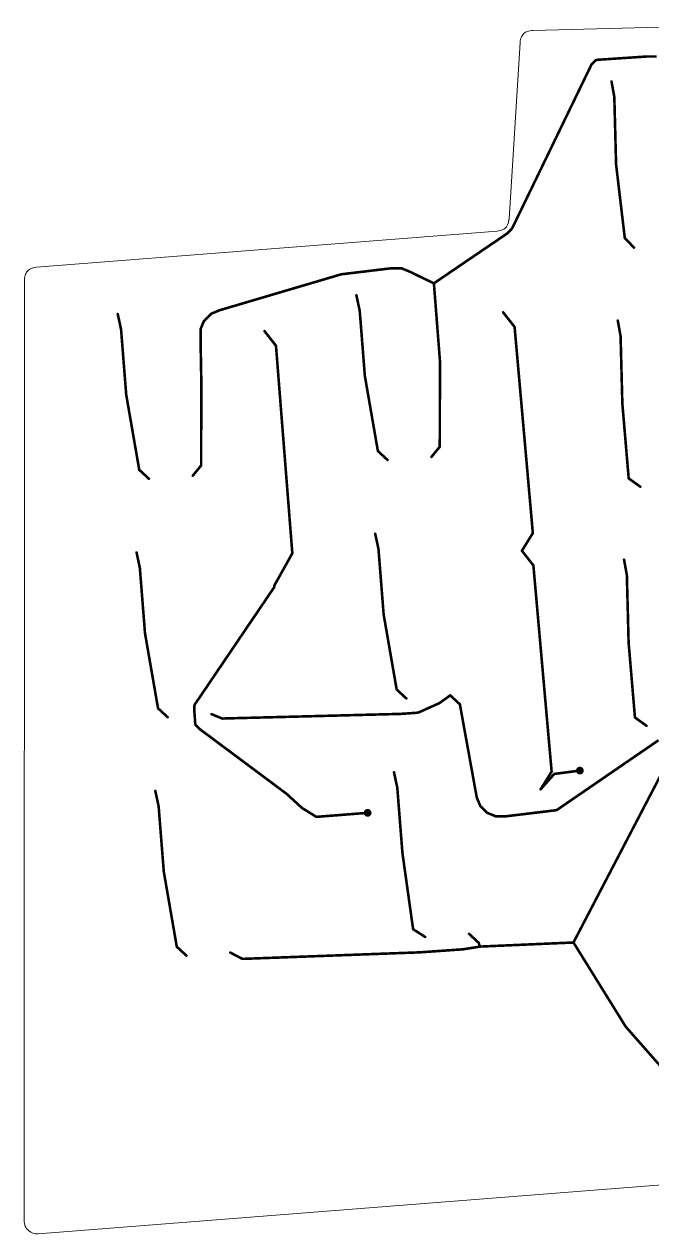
# Model space of a CAD drawing. Extents: x -174 to 104, y -43 to 63.
# Drawn here: x -174.4 to -125.9, y -35.7 to 57.8 of the extents above; entities that cross this region are included whole.
import ezdxf

# ---------------------------------------------------------------- set-up
doc = ezdxf.new("R2010")
doc.units = 0
doc.layers.get('0').update_dxf_attribs({"linetype": 'CONTINUOUS', "lineweight": 0})
doc.layers.add('______ _____', color=7, linetype='CONTINUOUS', lineweight=0)
doc.layers.add('B_Cu_____________', color=9, linetype='CONTINUOUS', lineweight=0)

# ---------------------------------------------------------------- blocks, each defined once
blk = doc.blocks.new('UNIT_DISC')
at = {"const_width": 0.5}
blk.add_lwpolyline([(0.25, 0, 1), (-0.25, 0, 1)], format="xyb", close=True, dxfattribs=at)

msp = doc.modelspace()

# ---------------------------------------------------------------- linework, layer by layer
at = {"layer": '______ _____'}
for points in [[(-135.825, 57.0527), (-135.761, 57.111)], [(-135.825, 57.0527), (-135.761, 57.111)], [(-135.761, 57.111), (-135.613, 57.2054)], [(-135.761, 57.111), (-135.613, 57.2054)], [(-135.613, 57.2054), (-135.432, 57.272)], [(-135.613, 57.2054), (-135.432, 57.272)], [(-135.432, 57.272), (-135.213, 57.3094)], [(-135.432, 57.272), (-135.213, 57.3094)], [(-135.213, 57.3094), (-135.108, 57.3153)], [(-135.213, 57.3094), (-135.108, 57.3153)], [(-135.108, 57.3153), (-116.377, 57.8058)], [(-135.108, 57.3153), (-116.377, 57.8058)], [(-136.938, 42.7389), (-136.08, 56.3785)], [(-136.938, 42.7389), (-136.08, 56.3785)], [(-136.08, 56.3785), (-136.067, 56.5088)], [(-136.08, 56.3785), (-136.067, 56.5088)], [(-136.067, 56.5088), (-136.044, 56.6295)], [(-136.067, 56.5088), (-136.044, 56.6295)], [(-136.044, 56.6295), (-136.014, 56.7336)], [(-136.044, 56.6295), (-136.014, 56.7336)], [(-136.014, 56.7336), (-135.976, 56.8292)], [(-136.014, 56.7336), (-135.976, 56.8292)], [(-135.976, 56.8292), (-135.933, 56.9121)], [(-135.976, 56.8292), (-135.933, 56.9121)], [(-135.933, 56.9121), (-135.881, 56.9872)], [(-135.933, 56.9121), (-135.881, 56.9872)], [(-135.881, 56.9872), (-135.825, 57.0527)], [(-135.881, 56.9872), (-135.825, 57.0527)], [(-137.196, 42.0714), (-137.138, 42.137)], [(-137.196, 42.0714), (-137.138, 42.137)], [(-137.138, 42.137), (-137.045, 42.2893)], [(-137.138, 42.137), (-137.045, 42.2893)], [(-137.045, 42.2893), (-136.978, 42.4747)], [(-137.045, 42.2893), (-136.978, 42.4747)], [(-136.978, 42.4747), (-136.941, 42.7004)], [(-136.978, 42.4747), (-136.941, 42.7004)], [(-136.941, 42.7004), (-136.938, 42.7389)], [(-136.941, 42.7004), (-136.938, 42.7389)], [(-173.455, 39.0032), (-137.858, 41.8048)], [(-173.455, 39.0032), (-137.858, 41.8048)], [(-137.858, 41.8048), (-137.73, 41.8199)], [(-137.858, 41.8048), (-137.73, 41.8199)], [(-137.73, 41.8199), (-137.612, 41.8442)], [(-137.73, 41.8199), (-137.612, 41.8442)], [(-137.612, 41.8442), (-137.51, 41.8755)], [(-137.612, 41.8442), (-137.51, 41.8755)], [(-137.51, 41.8755), (-137.417, 41.915)], [(-137.51, 41.8755), (-137.417, 41.915)], [(-137.417, 41.915), (-137.335, 41.9602)], [(-137.417, 41.915), (-137.335, 41.9602)], [(-137.335, 41.9602), (-137.261, 42.0129)], [(-137.335, 41.9602), (-137.261, 42.0129)], [(-137.261, 42.0129), (-137.196, 42.0714)], [(-137.261, 42.0129), (-137.196, 42.0714)], [(-174.356, 38.2605), (-174.333, 38.3667)], [(-174.356, 38.2605), (-174.333, 38.3667)], [(-174.333, 38.3667), (-174.301, 38.4647)], [(-174.333, 38.3667), (-174.301, 38.4647)], [(-174.301, 38.4647), (-174.263, 38.5502)], [(-174.301, 38.4647), (-174.263, 38.5502)], [(-174.263, 38.5502), (-174.217, 38.6285)], [(-174.263, 38.5502), (-174.217, 38.6285)], [(-174.217, 38.6285), (-174.164, 38.6974)], [(-174.217, 38.6285), (-174.164, 38.6974)], [(-174.164, 38.6974), (-174.104, 38.7594)], [(-174.164, 38.6974), (-174.104, 38.7594)], [(-174.104, 38.7594), (-173.963, 38.8625)], [(-174.104, 38.7594), (-173.963, 38.8625)], [(-173.963, 38.8625), (-173.788, 38.9397)], [(-173.963, 38.8625), (-173.788, 38.9397)], [(-173.788, 38.9397), (-173.573, 38.99)], [(-173.788, 38.9397), (-173.573, 38.99)], [(-173.573, 38.99), (-173.455, 39.0032)], [(-173.573, 38.99), (-173.455, 39.0032)], [(-174.406, -34.7471), (-174.377, 38.0067)], [(-174.406, -34.7471), (-174.377, 38.0067)], [(-174.377, 38.0067), (-174.372, 38.1383)], [(-174.377, 38.0067), (-174.372, 38.1383)], [(-174.372, 38.1383), (-174.356, 38.2605)], [(-174.372, 38.1383), (-174.356, 38.2605)], [(-119.885, -31.5384), (-173.327, -35.7445)], [(-119.885, -31.5384), (-173.327, -35.7445)], [(-174.406, -34.7724), (-174.406, -34.7471)], [(-174.406, -34.7724), (-174.406, -34.7471)], [(-174.382, -34.9733), (-174.406, -34.7724)], [(-174.382, -34.9733), (-174.406, -34.7724)], [(-174.323, -35.1561), (-174.382, -34.9733)], [(-174.323, -35.1561), (-174.382, -34.9733)], [(-174.279, -35.2425), (-174.323, -35.1561)], [(-174.279, -35.2425), (-174.323, -35.1561)], [(-174.225, -35.3248), (-174.279, -35.2425)], [(-174.225, -35.3248), (-174.279, -35.2425)], [(-174.16, -35.4054), (-174.225, -35.3248)], [(-174.16, -35.4054), (-174.225, -35.3248)], [(-174.085, -35.4817), (-174.16, -35.4054)], [(-174.085, -35.4817), (-174.16, -35.4054)], [(-174.066, -35.4987), (-174.085, -35.4817)], [(-174.066, -35.4987), (-174.085, -35.4817)], [(-173.903, -35.618), (-174.066, -35.4987)], [(-173.903, -35.618), (-174.066, -35.4987)], [(-173.728, -35.6983), (-173.903, -35.618)], [(-173.728, -35.6983), (-173.903, -35.618)], [(-173.635, -35.7244), (-173.728, -35.6983)], [(-173.635, -35.7244), (-173.728, -35.6983)], [(-173.538, -35.741), (-173.635, -35.7244)], [(-173.538, -35.741), (-173.635, -35.7244)], [(-173.434, -35.7479), (-173.538, -35.741)], [(-173.434, -35.7479), (-173.538, -35.741)], [(-173.327, -35.7445), (-173.434, -35.7479)], [(-173.327, -35.7445), (-173.434, -35.7479)]]:
    msp.add_lwpolyline(points, dxfattribs=at)
at = {"layer": 'B_Cu_____________', "const_width": 0.2}
for points in [[(-126.3081, 55.3051), (-130.1168, 55.0504)], [(-126.2249, 55.3051), (-126.3081, 55.3051)], [(-125.5287, 55.3051), (-126.2249, 55.3051)], [(-130.5789, 54.6551), (-136.6444, 42.1234)], [(-130.5267, 54.738), (-130.5789, 54.6551)], [(-130.2924, 54.9723), (-130.5267, 54.738)], [(-130.2123, 55.0288), (-130.2924, 54.9723)], [(-130.1168, 55.0504), (-130.2123, 55.0288)], [(-128.8006, 52.1776), (-129.0174, 53.3734)], [(-128.798, 52.0776), (-128.8006, 52.1776)], [(-128.6644, 46.958), (-128.798, 52.0776)], [(-127.9913, 41.2678), (-128.6644, 46.958)], [(-136.6444, 42.1234), (-136.7374, 41.9711)], [(-137.169, 41.5597), (-142.7447, 37.7632)], [(-137.0951, 41.6124), (-137.169, 41.5597)], [(-137.0301, 41.6709), (-137.0951, 41.6124)], [(-136.7955, 41.9055), (-137.0301, 41.6709)], [(-136.7374, 41.9711), (-136.7955, 41.9055)], [(-127.9913, 41.2584), (-127.9913, 41.2678)], [(-127.2805, 40.5293), (-127.9913, 41.2584)], [(-159.3179, 35.6776), (-149.9921, 38.4361)], [(-149.9921, 38.4361), (-149.8979, 38.4627)], [(-149.8979, 38.4627), (-146.0321, 38.93)], [(-146.0321, 38.93), (-145.9489, 38.93)], [(-145.9489, 38.93), (-145.2527, 38.93)], [(-145.2527, 38.93), (-145.2289, 38.9202)], [(-145.2289, 38.9202), (-144.6095, 38.6636)], [(-144.6095, 38.6636), (-142.7447, 37.7632)], [(-142.7447, 37.7632), (-142.279, 31.7963)], [(-148.4779, 35.6517), (-148.7329, 36.8363)], [(-159.9611, 35.4112), (-159.3179, 35.6776)], [(-148.47, 35.552), (-148.4779, 35.6517)], [(-148.0799, 30.5991), (-148.47, 35.552)], [(-137.3948, 35.5218), (-136.5057, 34.3871)], [(-166.9209, 34.2002), (-167.1759, 35.3848)], [(-160.7689, 34.2405), (-160.635, 34.5638)], [(-160.635, 34.5638), (-160.5123, 34.8599)], [(-160.5123, 34.8599), (-160.4942, 34.8781)], [(-160.4942, 34.8781), (-160.4353, 34.937)], [(-160.4353, 34.937), (-159.9611, 35.4112)], [(-128.3163, 33.6839), (-128.5331, 34.8797)], [(-166.913, 34.1005), (-166.9209, 34.2002)], [(-166.5229, 29.1476), (-166.913, 34.1005)], [(-160.7787, 34.2168), (-160.7689, 34.2405)], [(-160.7787, 33.5205), (-160.7787, 34.2168)], [(-155.8378, 34.0703), (-154.9487, 32.9356)], [(-136.5057, 34.3871), (-136.4978, 34.2874)], [(-136.4978, 34.2874), (-136.4952, 34.2541)], [(-136.4952, 34.2541), (-135.0995, 18.4665)], [(-128.3137, 33.5839), (-128.3163, 33.6839)], [(-128.1801, 28.4643), (-128.3137, 33.5839)], [(-160.7787, 33.4373), (-160.7787, 33.5205)], [(-160.722, 30.3448), (-160.7787, 33.4373)], [(-154.9487, 32.9356), (-154.9408, 32.8359)], [(-154.9408, 32.8359), (-154.9382, 32.8026)], [(-154.9382, 32.8026), (-153.6934, 16.9869)], [(-142.279, 31.7963), (-142.279, 30.6823)], [(-160.722, 29.2308), (-160.722, 30.3448)], [(-147.0742, 24.7982), (-148.0799, 30.5991)], [(-142.279, 30.5991), (-142.2898, 25.14)], [(-142.279, 30.6823), (-142.279, 30.5991)], [(-165.5172, 23.3467), (-166.5229, 29.1476)], [(-160.7328, 23.6885), (-160.722, 29.1476)], [(-160.722, 29.1476), (-160.722, 29.2308)], [(-127.691, 22.6867), (-128.1801, 28.4643)], [(-147.0742, 24.7915), (-147.0742, 24.7982)], [(-146.3262, 24.1006), (-147.0742, 24.7915)], [(-142.2898, 25.1261), (-142.9344, 24.3378)], [(-142.2898, 25.14), (-142.2898, 25.1261)], [(-165.5172, 23.34), (-165.5172, 23.3467)], [(-164.7692, 22.6491), (-165.5172, 23.34)], [(-161.3774, 22.8863), (-160.7328, 23.6746)], [(-160.7328, 23.6746), (-160.7328, 23.6885)], [(-127.6618, 22.6573), (-127.691, 22.6867)], [(-126.7962, 22.0356), (-127.6618, 22.6573)], [(-147.0264, 17.2087), (-147.2814, 18.3933)], [(-135.0995, 18.4406), (-135.9433, 17.0788)], [(-135.0995, 18.4665), (-135.0995, 18.4406)], [(-165.4694, 15.7572), (-165.7244, 16.9418)], [(-153.6855, 16.8872), (-154.3863, 15.6273)], [(-153.6934, 16.9869), (-153.6855, 16.8872)], [(-147.0185, 17.109), (-147.0264, 17.2087)], [(-146.6284, 12.1561), (-147.0185, 17.109)], [(-135.9433, 17.0788), (-135.0542, 15.9441)], [(-135.0542, 15.9441), (-135.0463, 15.8444)], [(-135.0463, 15.8444), (-135.0437, 15.8111)], [(-135.0437, 15.8111), (-133.648, 0.0235)], [(-127.832, 15.1902), (-128.0488, 16.386)], [(-165.4615, 15.6575), (-165.4694, 15.7572)], [(-165.0714, 10.7046), (-165.4615, 15.6575)], [(-155.0896, 14.3672), (-154.3863, 15.6273)], [(-127.8294, 15.0902), (-127.832, 15.1902)], [(-127.6958, 9.9706), (-127.8294, 15.0902)], [(-161.1985, 5.2271), (-155.0817, 14.2675)], [(-155.0817, 14.2675), (-155.0896, 14.3672)], [(-145.6227, 6.3553), (-146.6284, 12.1561)], [(-164.0657, 4.9038), (-165.0714, 10.7046)], [(-127.2067, 4.193), (-127.6958, 9.9706)], [(-145.6227, 6.3486), (-145.6227, 6.3553)], [(-144.8747, 5.6577), (-145.6227, 6.3486)], [(-141.4829, 5.8949), (-142.3339, 5.286)], [(-140.7349, 5.204), (-141.4829, 5.8949)], [(-164.0657, 4.8971), (-164.0657, 4.9038)], [(-163.3177, 4.2062), (-164.0657, 4.8971)], [(-161.2596, 5.045), (-161.2471, 5.1421)], [(-161.2596, 4.7136), (-161.2596, 5.045)], [(-161.1968, 3.8159), (-161.2596, 4.7136)], [(-161.2471, 5.1421), (-161.1985, 5.2271)], [(-143.9138, 4.5797), (-144.0082, 4.5539)], [(-142.3406, 5.286), (-143.9138, 4.5797)], [(-142.3339, 5.286), (-142.3406, 5.286)], [(-140.7349, 5.1973), (-140.7349, 5.204)], [(-139.4327, -1.9971), (-140.7349, 5.1973)], [(-161.1898, 3.7161), (-161.1968, 3.8159)], [(-161.1769, 3.6688), (-161.1898, 3.7161)], [(-161.164, 3.6216), (-161.1769, 3.6688)], [(-159.099, 4.1003), (-159.9259, 4.4434)], [(-158.9992, 4.1073), (-159.099, 4.1003)], [(-145.305, 4.4632), (-158.9992, 4.1073)], [(-145.2052, 4.4701), (-145.305, 4.4632)], [(-144.315, 4.5324), (-145.2052, 4.4701)], [(-144.108, 4.5469), (-144.315, 4.5324)], [(-144.0082, 4.5539), (-144.108, 4.5469)], [(-127.1775, 4.1636), (-127.2067, 4.193)], [(-126.3119, 3.5419), (-127.1775, 4.1636)], [(-161.104, 3.5442), (-161.164, 3.6216)], [(-160.8697, 3.3099), (-161.104, 3.5442)], [(-154.1292, -1.7192), (-160.8697, 3.3099)], [(-123.5974, 2.8366), (-131.9582, -13.2176)], [(-125.3875, 2.4232), (-133.2326, -2.964)], [(-145.5749, -1.2343), (-145.8299, -0.0497)], [(-133.648, -0.0023), (-134.4918, -1.3642)], [(-133.648, 0.0235), (-133.648, -0.0023)], [(-131.4641, 0.0763), (-133.44, -0.18)], [(-133.44, -0.18), (-134.4918, -1.3642)], [(-164.0179, -2.6858), (-164.2729, -1.5012)], [(-152.9348, -2.8157), (-154.1292, -1.7192)], [(-145.567, -1.334), (-145.5749, -1.2343)], [(-145.1769, -6.2869), (-145.567, -1.334)], [(-164.01, -2.7855), (-164.0179, -2.6858)], [(-163.6199, -7.7384), (-164.01, -2.7855)], [(-151.8266, -3.5009), (-152.9348, -2.8157)], [(-139.1663, -2.6403), (-139.4327, -1.9971)], [(-138.6921, -3.1145), (-139.1663, -2.6403)], [(-151.7269, -3.4931), (-151.8266, -3.5009)], [(-147.8649, -3.1893), (-151.7269, -3.4931)], [(-138.6332, -3.1734), (-138.6921, -3.1145)], [(-138.615, -3.1915), (-138.6332, -3.1734)], [(-137.9956, -3.4481), (-138.615, -3.1915)], [(-137.9719, -3.4579), (-137.9956, -3.4481)], [(-137.2756, -3.4579), (-137.9719, -3.4579)], [(-137.1924, -3.4579), (-137.2756, -3.4579)], [(-133.3268, -2.9906), (-137.1924, -3.4579)], [(-133.2326, -2.964), (-133.3268, -2.9906)], [(-144.3528, -12.1769), (-145.1769, -6.2869)], [(-162.6142, -13.5392), (-163.6199, -7.7384)], [(-144.3201, -12.2098), (-144.3528, -12.1769)], [(-143.4232, -12.7853), (-144.3201, -12.2098)], [(-139.2834, -13.239), (-140.0314, -12.5481)], [(-162.6142, -13.5459), (-162.6142, -13.5392)], [(-161.8662, -14.2368), (-162.6142, -13.5459)], [(-157.5469, -14.484), (-158.4744, -13.9996)], [(-143.8535, -13.9798), (-157.5206, -14.484)], [(-140.4617, -13.7426), (-143.8535, -13.9798)], [(-139.1852, -13.5339), (-140.4617, -13.7426)], [(-139.2834, -13.2457), (-139.2834, -13.239)], [(-139.1852, -13.5339), (-139.2834, -13.2457)], [(-131.9582, -13.2176), (-139.1852, -13.5339)], [(-127.9174, -19.7319), (-131.9582, -13.2176)], [(-157.5206, -14.484), (-157.5469, -14.484)], [(-124.6606, -23.4347), (-127.9174, -19.7319)]]:
    msp.add_lwpolyline(points, dxfattribs=at)

# ---------------------------------------------------------------- block references
at = {"layer": '______ _____', "xscale": 0.0001, "yscale": 0.0001}
for p in [(-135.761, 57.111), (-135.761, 57.111), (-135.761, 57.111), (-135.613, 57.2054), (-135.613, 57.2054), (-135.613, 57.2054), (-135.432, 57.272), (-135.432, 57.272), (-135.432, 57.272), (-135.213, 57.3094), (-135.213, 57.3094), (-135.213, 57.3094), (-135.108, 57.3153), (-135.108, 57.3153), (-135.108, 57.3153), (-136.08, 56.3785), (-136.08, 56.3785), (-136.08, 56.3785), (-136.067, 56.5088), (-136.067, 56.5088), (-136.067, 56.5088), (-136.044, 56.6295), (-136.044, 56.6295), (-136.044, 56.6295), (-136.014, 56.7336), (-136.014, 56.7336), (-136.014, 56.7336), (-135.976, 56.8292), (-135.976, 56.8292), (-135.976, 56.8292), (-135.933, 56.9121), (-135.933, 56.9121), (-135.933, 56.9121), (-135.881, 56.9872), (-135.881, 56.9872), (-135.881, 56.9872), (-135.825, 57.0527), (-135.825, 57.0527), (-135.825, 57.0527), (-137.138, 42.137), (-137.138, 42.137), (-137.138, 42.137), (-137.045, 42.2893), (-137.045, 42.2893), (-137.045, 42.2893), (-136.978, 42.4747), (-136.978, 42.4747), (-136.978, 42.4747), (-136.941, 42.7004), (-136.941, 42.7004), (-136.941, 42.7004), (-136.938, 42.7389), (-136.938, 42.7389), (-136.938, 42.7389), (-137.858, 41.8048), (-137.858, 41.8048), (-137.858, 41.8048), (-137.73, 41.8199), (-137.73, 41.8199), (-137.73, 41.8199), (-137.612, 41.8442), (-137.612, 41.8442), (-137.612, 41.8442), (-137.51, 41.8755), (-137.51, 41.8755), (-137.51, 41.8755), (-137.417, 41.915), (-137.417, 41.915), (-137.417, 41.915), (-137.335, 41.9602), (-137.335, 41.9602), (-137.335, 41.9602), (-137.261, 42.0129), (-137.261, 42.0129), (-137.261, 42.0129), (-137.196, 42.0714), (-137.196, 42.0714), (-137.196, 42.0714), (-174.333, 38.3667), (-174.333, 38.3667), (-174.333, 38.3667), (-174.301, 38.4647), (-174.301, 38.4647), (-174.301, 38.4647), (-174.263, 38.5502), (-174.263, 38.5502), (-174.263, 38.5502), (-174.217, 38.6285), (-174.217, 38.6285), (-174.217, 38.6285), (-174.164, 38.6974), (-174.164, 38.6974), (-174.164, 38.6974), (-174.104, 38.7594), (-174.104, 38.7594), (-174.104, 38.7594), (-173.963, 38.8625), (-173.963, 38.8625), (-173.963, 38.8625), (-173.788, 38.9397), (-173.788, 38.9397), (-173.788, 38.9397), (-173.573, 38.99), (-173.573, 38.99), (-173.573, 38.99), (-173.455, 39.0032), (-173.455, 39.0032), (-173.455, 39.0032), (-174.377, 38.0067), (-174.377, 38.0067), (-174.377, 38.0067), (-174.372, 38.1383), (-174.372, 38.1383), (-174.372, 38.1383), (-174.356, 38.2605), (-174.356, 38.2605), (-174.356, 38.2605), (-174.406, -34.7471), (-174.406, -34.7471), (-174.406, -34.7471), (-174.406, -34.7724), (-174.406, -34.7724), (-174.406, -34.7724), (-174.382, -34.9733), (-174.382, -34.9733), (-174.382, -34.9733), (-174.323, -35.1561), (-174.323, -35.1561), (-174.323, -35.1561), (-174.279, -35.2425), (-174.279, -35.2425), (-174.279, -35.2425), (-174.225, -35.3248), (-174.225, -35.3248), (-174.225, -35.3248), (-174.16, -35.4054), (-174.16, -35.4054), (-174.16, -35.4054), (-174.085, -35.4817), (-174.085, -35.4817), (-174.085, -35.4817), (-174.066, -35.4987), (-174.066, -35.4987), (-174.066, -35.4987), (-173.903, -35.618), (-173.903, -35.618), (-173.903, -35.618), (-173.728, -35.6983), (-173.728, -35.6983), (-173.728, -35.6983), (-173.635, -35.7244), (-173.635, -35.7244), (-173.635, -35.7244), (-173.538, -35.741), (-173.538, -35.741), (-173.538, -35.741), (-173.434, -35.7479), (-173.434, -35.7479), (-173.434, -35.7479), (-173.327, -35.7445), (-173.327, -35.7445), (-173.327, -35.7445)]:
    msp.add_blockref('UNIT_DISC', p, dxfattribs=at)
at = {"layer": 'B_Cu_____________'}
for p, xscale, yscale in [((-126.3081, 55.3051), 0.2, 0.2), ((-126.3081, 55.3051), 0.2, 0.2), ((-126.2249, 55.3051), 0.2, 0.2), ((-126.2249, 55.3051), 0.2, 0.2), ((-130.5789, 54.6551), 0.2, 0.2), ((-130.5789, 54.6551), 0.2, 0.2), ((-130.5267, 54.738), 0.2, 0.2), ((-130.5267, 54.738), 0.2, 0.2), ((-130.2924, 54.9723), 0.2, 0.2), ((-130.2924, 54.9723), 0.2, 0.2), ((-130.2123, 55.0288), 0.2, 0.2), ((-130.2123, 55.0288), 0.2, 0.2), ((-130.1168, 55.0504), 0.2, 0.2), ((-130.1168, 55.0504), 0.2, 0.2), ((-129.0174, 53.3734), 0.2, 0.2), ((-128.8006, 52.1776), 0.2, 0.2), ((-128.8006, 52.1776), 0.2, 0.2), ((-128.798, 52.0776), 0.2, 0.2), ((-128.798, 52.0776), 0.2, 0.2), ((-128.6644, 46.958), 0.2, 0.2), ((-128.6644, 46.958), 0.2, 0.2), ((-136.6444, 42.1234), 0.2, 0.2), ((-136.6444, 42.1234), 0.2, 0.2), ((-137.169, 41.5597), 0.2, 0.2), ((-137.169, 41.5597), 0.2, 0.2), ((-137.0951, 41.6124), 0.2, 0.2), ((-137.0951, 41.6124), 0.2, 0.2), ((-137.0301, 41.6709), 0.2, 0.2), ((-137.0301, 41.6709), 0.2, 0.2), ((-136.7955, 41.9055), 0.2, 0.2), ((-136.7955, 41.9055), 0.2, 0.2), ((-136.7374, 41.9711), 0.2, 0.2), ((-136.7374, 41.9711), 0.2, 0.2), ((-127.9913, 41.2678), 0.2, 0.2), ((-127.9913, 41.2678), 0.2, 0.2), ((-127.9913, 41.2584), 0.2, 0.2), ((-127.9913, 41.2584), 0.2, 0.2), ((-127.2805, 40.5293), 0.2, 0.2), ((-149.9921, 38.4361), 0.2, 0.2), ((-149.9921, 38.4361), 0.2, 0.2), ((-149.8979, 38.4627), 0.2, 0.2), ((-149.8979, 38.4627), 0.2, 0.2), ((-146.0321, 38.93), 0.2, 0.2), ((-146.0321, 38.93), 0.2, 0.2), ((-145.9489, 38.93), 0.2, 0.2), ((-145.9489, 38.93), 0.2, 0.2), ((-145.2527, 38.93), 0.2, 0.2), ((-145.2527, 38.93), 0.2, 0.2), ((-145.2289, 38.9202), 0.2, 0.2), ((-145.2289, 38.9202), 0.2, 0.2), ((-144.6095, 38.6636), 0.2, 0.2), ((-144.6095, 38.6636), 0.2, 0.2), ((-142.7447, 37.7632), 0.2, 0.2), ((-142.7447, 37.7632), 0.2, 0.2), ((-142.7447, 37.7632), 0.2, 0.2), ((-148.7329, 36.8363), 0.2, 0.2), ((-159.3179, 35.6776), 0.2, 0.2), ((-159.3179, 35.6776), 0.2, 0.2), ((-148.4779, 35.6517), 0.2, 0.2), ((-148.4779, 35.6517), 0.2, 0.2), ((-148.47, 35.552), 0.2, 0.2), ((-148.47, 35.552), 0.2, 0.2), ((-137.3948, 35.5218), 0.2, 0.2), ((-167.1759, 35.3848), 0.2, 0.2), ((-160.635, 34.5638), 0.2, 0.2), ((-160.635, 34.5638), 0.2, 0.2), ((-160.5123, 34.8599), 0.2, 0.2), ((-160.5123, 34.8599), 0.2, 0.2), ((-160.4942, 34.8781), 0.2, 0.2), ((-160.4942, 34.8781), 0.2, 0.2), ((-160.4353, 34.937), 0.2, 0.2), ((-160.4353, 34.937), 0.2, 0.2), ((-159.9611, 35.4112), 0.2, 0.2), ((-159.9611, 35.4112), 0.2, 0.2), ((-128.5331, 34.8797), 0.2, 0.2), ((-166.9209, 34.2002), 0.2, 0.2), ((-166.9209, 34.2002), 0.2, 0.2), ((-166.913, 34.1005), 0.2, 0.2), ((-166.913, 34.1005), 0.2, 0.2), ((-160.7787, 34.2168), 0.2, 0.2), ((-160.7787, 34.2168), 0.2, 0.2), ((-160.7689, 34.2405), 0.2, 0.2), ((-160.7689, 34.2405), 0.2, 0.2), ((-155.8378, 34.0703), 0.2, 0.2), ((-136.5057, 34.3871), 0.2, 0.2), ((-136.5057, 34.3871), 0.2, 0.2), ((-136.4978, 34.2874), 0.2, 0.2), ((-136.4978, 34.2874), 0.2, 0.2), ((-136.4952, 34.2541), 0.2, 0.2), ((-136.4952, 34.2541), 0.2, 0.2), ((-128.3163, 33.6839), 0.2, 0.2), ((-128.3163, 33.6839), 0.2, 0.2), ((-128.3137, 33.5839), 0.2, 0.2), ((-128.3137, 33.5839), 0.2, 0.2), ((-160.7787, 33.5205), 0.2, 0.2), ((-160.7787, 33.5205), 0.2, 0.2), ((-160.7787, 33.4373), 0.2, 0.2), ((-160.7787, 33.4373), 0.2, 0.2), ((-154.9487, 32.9356), 0.2, 0.2), ((-154.9487, 32.9356), 0.2, 0.2), ((-154.9408, 32.8359), 0.2, 0.2), ((-154.9408, 32.8359), 0.2, 0.2), ((-154.9382, 32.8026), 0.2, 0.2), ((-154.9382, 32.8026), 0.2, 0.2), ((-142.279, 31.7963), 0.2, 0.2), ((-142.279, 31.7963), 0.2, 0.2), ((-160.722, 30.3448), 0.2, 0.2), ((-160.722, 30.3448), 0.2, 0.2), ((-148.0799, 30.5991), 0.2, 0.2), ((-148.0799, 30.5991), 0.2, 0.2), ((-142.279, 30.6823), 0.2, 0.2), ((-142.279, 30.6823), 0.2, 0.2), ((-142.279, 30.5991), 0.2, 0.2), ((-142.279, 30.5991), 0.2, 0.2), ((-166.5229, 29.1476), 0.2, 0.2), ((-166.5229, 29.1476), 0.2, 0.2), ((-160.722, 29.2308), 0.2, 0.2), ((-160.722, 29.2308), 0.2, 0.2), ((-160.722, 29.1476), 0.2, 0.2), ((-160.722, 29.1476), 0.2, 0.2), ((-128.1801, 28.4643), 0.2, 0.2), ((-128.1801, 28.4643), 0.2, 0.2), ((-147.0742, 24.7982), 0.2, 0.2), ((-147.0742, 24.7982), 0.2, 0.2), ((-147.0742, 24.7915), 0.2, 0.2), ((-147.0742, 24.7915), 0.2, 0.2), ((-142.9344, 24.3378), 0.2, 0.2), ((-142.2898, 25.14), 0.2, 0.2), ((-142.2898, 25.14), 0.2, 0.2), ((-142.2898, 25.1261), 0.2, 0.2), ((-142.2898, 25.1261), 0.2, 0.2), ((-165.5172, 23.3467), 0.2, 0.2), ((-165.5172, 23.3467), 0.2, 0.2), ((-165.5172, 23.34), 0.2, 0.2), ((-165.5172, 23.34), 0.2, 0.2), ((-160.7328, 23.6885), 0.2, 0.2), ((-160.7328, 23.6885), 0.2, 0.2), ((-160.7328, 23.6746), 0.2, 0.2), ((-160.7328, 23.6746), 0.2, 0.2), ((-146.3262, 24.1006), 0.2, 0.2), ((-164.7692, 22.6491), 0.2, 0.2), ((-161.3774, 22.8863), 0.2, 0.2), ((-127.691, 22.6867), 0.2, 0.2), ((-127.691, 22.6867), 0.2, 0.2), ((-127.6618, 22.6573), 0.2, 0.2), ((-127.6618, 22.6573), 0.2, 0.2), ((-126.7962, 22.0356), 0.2, 0.2), ((-147.2814, 18.3933), 0.2, 0.2), ((-135.0995, 18.4665), 0.2, 0.2), ((-135.0995, 18.4665), 0.2, 0.2), ((-135.0995, 18.4406), 0.2, 0.2), ((-135.0995, 18.4406), 0.2, 0.2), ((-165.7244, 16.9418), 0.2, 0.2), ((-153.6934, 16.9869), 0.2, 0.2), ((-153.6934, 16.9869), 0.2, 0.2), ((-153.6855, 16.8872), 0.2, 0.2), ((-153.6855, 16.8872), 0.2, 0.2), ((-147.0264, 17.2087), 0.2, 0.2), ((-147.0264, 17.2087), 0.2, 0.2), ((-147.0185, 17.109), 0.2, 0.2), ((-147.0185, 17.109), 0.2, 0.2), ((-135.9433, 17.0788), 0.2, 0.2), ((-135.9433, 17.0788), 0.2, 0.2), ((-135.0542, 15.9441), 0.2, 0.2), ((-135.0542, 15.9441), 0.2, 0.2), ((-135.0463, 15.8444), 0.2, 0.2), ((-135.0463, 15.8444), 0.2, 0.2), ((-135.0437, 15.8111), 0.2, 0.2), ((-135.0437, 15.8111), 0.2, 0.2), ((-128.0488, 16.386), 0.2, 0.2), ((-165.4694, 15.7572), 0.2, 0.2), ((-165.4694, 15.7572), 0.2, 0.2), ((-165.4615, 15.6575), 0.2, 0.2), ((-165.4615, 15.6575), 0.2, 0.2), ((-154.3863, 15.6273), 0.2, 0.2), ((-154.3863, 15.6273), 0.2, 0.2), ((-127.832, 15.1902), 0.2, 0.2), ((-127.832, 15.1902), 0.2, 0.2), ((-127.8294, 15.0902), 0.2, 0.2), ((-127.8294, 15.0902), 0.2, 0.2), ((-155.0896, 14.3672), 0.2, 0.2), ((-155.0896, 14.3672), 0.2, 0.2), ((-155.0817, 14.2675), 0.2, 0.2), ((-155.0817, 14.2675), 0.2, 0.2), ((-146.6284, 12.1561), 0.2, 0.2), ((-146.6284, 12.1561), 0.2, 0.2), ((-165.0714, 10.7046), 0.2, 0.2), ((-165.0714, 10.7046), 0.2, 0.2), ((-127.6958, 9.9706), 0.2, 0.2), ((-127.6958, 9.9706), 0.2, 0.2), ((-145.6227, 6.3553), 0.2, 0.2), ((-145.6227, 6.3553), 0.2, 0.2), ((-145.6227, 6.3486), 0.2, 0.2), ((-145.6227, 6.3486), 0.2, 0.2), ((-144.8747, 5.6577), 0.2, 0.2), ((-141.4829, 5.8949), 0.2, 0.2), ((-141.4829, 5.8949), 0.2, 0.2), ((-164.0657, 4.9038), 0.2, 0.2), ((-164.0657, 4.9038), 0.2, 0.2), ((-164.0657, 4.8971), 0.2, 0.2), ((-164.0657, 4.8971), 0.2, 0.2), ((-161.2596, 5.045), 0.2, 0.2), ((-161.2596, 5.045), 0.2, 0.2), ((-161.2596, 4.7136), 0.2, 0.2), ((-161.2596, 4.7136), 0.2, 0.2), ((-161.2471, 5.1421), 0.2, 0.2), ((-161.2471, 5.1421), 0.2, 0.2), ((-161.1985, 5.2271), 0.2, 0.2), ((-161.1985, 5.2271), 0.2, 0.2), ((-143.9138, 4.5797), 0.2, 0.2), ((-143.9138, 4.5797), 0.2, 0.2), ((-142.3406, 5.286), 0.2, 0.2), ((-142.3406, 5.286), 0.2, 0.2), ((-142.3339, 5.286), 0.2, 0.2), ((-142.3339, 5.286), 0.2, 0.2), ((-140.7349, 5.204), 0.2, 0.2), ((-140.7349, 5.204), 0.2, 0.2), ((-140.7349, 5.1973), 0.2, 0.2), ((-140.7349, 5.1973), 0.2, 0.2), ((-163.3177, 4.2062), 0.2, 0.2), ((-161.1968, 3.8159), 0.2, 0.2), ((-161.1968, 3.8159), 0.2, 0.2), ((-161.1898, 3.7161), 0.2, 0.2), ((-161.1898, 3.7161), 0.2, 0.2), ((-161.1769, 3.6688), 0.2, 0.2), ((-161.1769, 3.6688), 0.2, 0.2), ((-159.9259, 4.4434), 0.2, 0.2), ((-159.099, 4.1003), 0.2, 0.2), ((-159.099, 4.1003), 0.2, 0.2), ((-158.9992, 4.1073), 0.2, 0.2), ((-158.9992, 4.1073), 0.2, 0.2), ((-145.305, 4.4632), 0.2, 0.2), ((-145.305, 4.4632), 0.2, 0.2), ((-145.2052, 4.4701), 0.2, 0.2), ((-145.2052, 4.4701), 0.2, 0.2), ((-144.315, 4.5324), 0.2, 0.2), ((-144.315, 4.5324), 0.2, 0.2), ((-144.108, 4.5469), 0.2, 0.2), ((-144.108, 4.5469), 0.2, 0.2), ((-144.0082, 4.5539), 0.2, 0.2), ((-144.0082, 4.5539), 0.2, 0.2), ((-127.2067, 4.193), 0.2, 0.2), ((-127.2067, 4.193), 0.2, 0.2), ((-127.1775, 4.1636), 0.2, 0.2), ((-127.1775, 4.1636), 0.2, 0.2), ((-161.164, 3.6216), 0.2, 0.2), ((-161.164, 3.6216), 0.2, 0.2), ((-161.104, 3.5442), 0.2, 0.2), ((-161.104, 3.5442), 0.2, 0.2), ((-160.8697, 3.3099), 0.2, 0.2), ((-160.8697, 3.3099), 0.2, 0.2), ((-126.3119, 3.5419), 0.2, 0.2), ((-145.8299, -0.0497), 0.2, 0.2), ((-133.648, 0.0235), 0.2, 0.2), ((-133.648, 0.0235), 0.2, 0.2), ((-133.648, -0.0023), 0.2, 0.2), ((-133.648, -0.0023), 0.2, 0.2), ((-131.4641, 0.0763), 0.6, 0.6), ((-131.4641, 0.0763), 0.2, 0.2), ((-133.44, -0.18), 0.2, 0.2), ((-133.44, -0.18), 0.2, 0.2), ((-164.2729, -1.5012), 0.2, 0.2), ((-154.1292, -1.7192), 0.2, 0.2), ((-154.1292, -1.7192), 0.2, 0.2), ((-145.5749, -1.2343), 0.2, 0.2), ((-145.5749, -1.2343), 0.2, 0.2), ((-145.567, -1.334), 0.2, 0.2), ((-145.567, -1.334), 0.2, 0.2), ((-134.4918, -1.3642), 0.2, 0.2), ((-134.4918, -1.3642), 0.2, 0.2), ((-164.0179, -2.6858), 0.2, 0.2), ((-164.0179, -2.6858), 0.2, 0.2), ((-164.01, -2.7855), 0.2, 0.2), ((-164.01, -2.7855), 0.2, 0.2), ((-152.9348, -2.8157), 0.2, 0.2), ((-152.9348, -2.8157), 0.2, 0.2), ((-139.4327, -1.9971), 0.2, 0.2), ((-139.4327, -1.9971), 0.2, 0.2), ((-139.1663, -2.6403), 0.2, 0.2), ((-139.1663, -2.6403), 0.2, 0.2), ((-151.8266, -3.5009), 0.2, 0.2), ((-151.8266, -3.5009), 0.2, 0.2), ((-151.7269, -3.4931), 0.2, 0.2), ((-151.7269, -3.4931), 0.2, 0.2), ((-147.8649, -3.1893), 0.6, 0.6), ((-147.8649, -3.1893), 0.2, 0.2), ((-138.6921, -3.1145), 0.2, 0.2), ((-138.6921, -3.1145), 0.2, 0.2), ((-138.6332, -3.1734), 0.2, 0.2), ((-138.6332, -3.1734), 0.2, 0.2), ((-138.615, -3.1915), 0.2, 0.2), ((-138.615, -3.1915), 0.2, 0.2), ((-137.9956, -3.4481), 0.2, 0.2), ((-137.9956, -3.4481), 0.2, 0.2), ((-137.9719, -3.4579), 0.2, 0.2), ((-137.9719, -3.4579), 0.2, 0.2), ((-137.2756, -3.4579), 0.2, 0.2), ((-137.2756, -3.4579), 0.2, 0.2), ((-137.1924, -3.4579), 0.2, 0.2), ((-137.1924, -3.4579), 0.2, 0.2), ((-133.3268, -2.9906), 0.2, 0.2), ((-133.3268, -2.9906), 0.2, 0.2), ((-133.2326, -2.964), 0.2, 0.2), ((-133.2326, -2.964), 0.2, 0.2), ((-145.1769, -6.2869), 0.2, 0.2), ((-145.1769, -6.2869), 0.2, 0.2), ((-163.6199, -7.7384), 0.2, 0.2), ((-163.6199, -7.7384), 0.2, 0.2), ((-144.3528, -12.1769), 0.2, 0.2), ((-144.3528, -12.1769), 0.2, 0.2), ((-144.3201, -12.2098), 0.2, 0.2), ((-144.3201, -12.2098), 0.2, 0.2), ((-143.4232, -12.7853), 0.2, 0.2), ((-140.0314, -12.5481), 0.2, 0.2), ((-162.6142, -13.5392), 0.2, 0.2), ((-162.6142, -13.5392), 0.2, 0.2), ((-162.6142, -13.5459), 0.2, 0.2), ((-162.6142, -13.5459), 0.2, 0.2), ((-158.4744, -13.9996), 0.2, 0.2), ((-143.8535, -13.9798), 0.2, 0.2), ((-143.8535, -13.9798), 0.2, 0.2), ((-140.4617, -13.7426), 0.2, 0.2), ((-140.4617, -13.7426), 0.2, 0.2), ((-139.2834, -13.239), 0.2, 0.2), ((-139.2834, -13.239), 0.2, 0.2), ((-139.2834, -13.2457), 0.2, 0.2), ((-139.2834, -13.2457), 0.2, 0.2), ((-139.1852, -13.5339), 0.2, 0.2), ((-139.1852, -13.5339), 0.2, 0.2), ((-139.1852, -13.5339), 0.2, 0.2), ((-131.9582, -13.2176), 0.2, 0.2), ((-131.9582, -13.2176), 0.2, 0.2), ((-131.9582, -13.2176), 0.2, 0.2), ((-161.8662, -14.2368), 0.2, 0.2), ((-157.5469, -14.484), 0.2, 0.2), ((-157.5469, -14.484), 0.2, 0.2), ((-157.5206, -14.484), 0.2, 0.2), ((-157.5206, -14.484), 0.2, 0.2), ((-127.9174, -19.7319), 0.2, 0.2), ((-127.9174, -19.7319), 0.2, 0.2)]:
    msp.add_blockref('UNIT_DISC', p, dxfattribs=dict(at, xscale=xscale, yscale=yscale))

doc.saveas('drawing.dxf')
